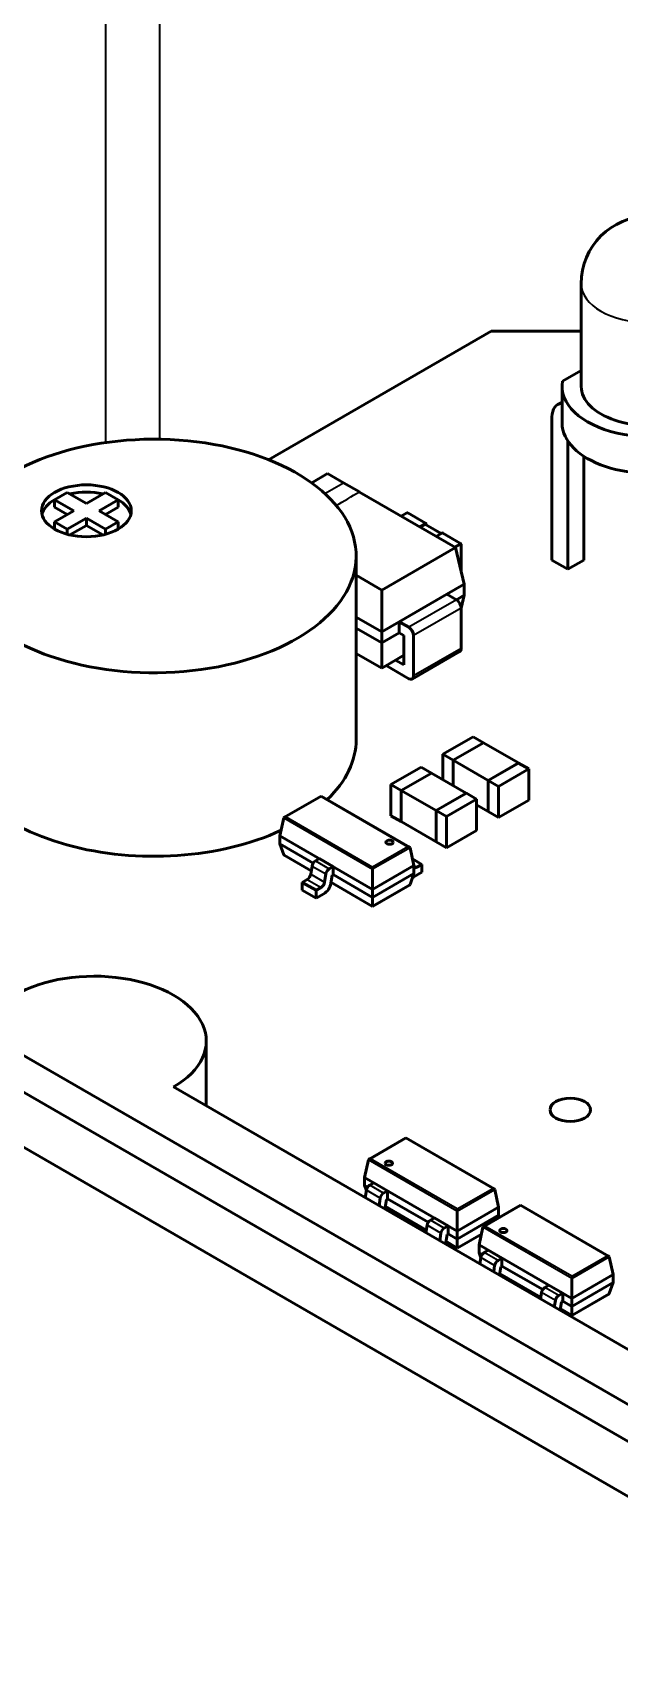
# Model space of a CAD drawing. Header units: millimetres. Extents: x -86 to 841, y -58 to 594.
# Drawn here: x 143.66 to 156.72, y 189 to 225.41 of the extents above; entities that cross this region are included whole.
import ezdxf

# ---------------------------------------------------------------- set-up
doc = ezdxf.new("R2010")
doc.units = ezdxf.units.MM
doc.layers.add('Visible (ISO)', color=7, linetype='Continuous', lineweight=50)
doc.layers.add('Visible Narrow (ISO)', color=7, linetype='Continuous', lineweight=35)

msp = doc.modelspace()

# ---------------------------------------------------------------- linework, layer by layer
at = {"layer": 'Visible (ISO)'}
for p, q in [((155.867, 219.824), (155.867, 217.537)), ((148.908, 215.908), (153.862, 218.768)), ((153.862, 218.768), (155.867, 218.768)), ((155.453, 217.657), (155.867, 217.896)), ((155.442, 217.537), (155.442, 216.721)), ((155.341, 217.134), (155.442, 217.192)), ((155.217, 216.86), (155.217, 213.675)), ((155.571, 213.471), (155.571, 216.321)), ((120.274, 216.04), (192.399, 174.399)), ((155.924, 213.675), (155.924, 215.985)), ((149.869, 215.393), (150.224, 215.598)), ((150.224, 215.598), (150.574, 215.395)), ((192.399, 173.582), (120.274, 215.223)), ((144.429, 215.181), (144.147, 215.017)), ((144.854, 214.936), (144.429, 215.181)), ((145.278, 215.181), (144.854, 214.936)), ((145.561, 215.017), (145.278, 215.181)), ((150.93, 215.193), (150.577, 215.397)), ((150.931, 215.189), (153.068, 213.956)), ((144.147, 215.017), (144.571, 214.772)), ((144.147, 214.854), (144.147, 215.017)), ((144.147, 214.854), (144.429, 214.691)), ((145.137, 214.772), (145.561, 215.017)), ((145.278, 214.691), (145.561, 214.854)), ((145.561, 214.854), (145.561, 215.017)), ((119.213, 214.611), (191.338, 172.97)), ((144.571, 214.772), (144.147, 214.527)), ((144.147, 214.527), (144.429, 214.364)), ((144.147, 214.364), (144.147, 214.527)), ((144.429, 214.364), (144.854, 214.609)), ((144.489, 214.235), (144.854, 214.446)), ((144.854, 214.609), (145.278, 214.364)), ((144.854, 214.446), (144.854, 214.609)), ((144.854, 214.446), (145.219, 214.235)), ((145.561, 214.527), (145.137, 214.772)), ((145.278, 214.364), (145.561, 214.527)), ((145.561, 214.364), (145.561, 214.527)), ((151.862, 214.652), (151.989, 214.725)), ((152.007, 214.725), (152.405, 214.496)), ((152.291, 214.404), (152.396, 214.464)), ((152.405, 214.465), (152.749, 214.266)), ((152.415, 214.46), (152.415, 214.479)), ((144.429, 214.25), (144.429, 214.364)), ((145.278, 214.25), (145.278, 214.364)), ((152.64, 214.203), (152.767, 214.276)), ((152.785, 214.276), (153.183, 214.046)), ((150.858, 213.767), (150.858, 209.685)), ((153.068, 213.956), (151.428, 213.009)), ((153.068, 213.956), (153.265, 213.14)), ((153.192, 213.44), (153.192, 214.03)), ((151.428, 213.009), (150.858, 213.338)), ((155.571, 213.471), (155.217, 213.675)), ((155.924, 213.675), (155.571, 213.471)), ((151.428, 213.009), (151.427, 212.078)), ((153.265, 213.14), (152.876, 212.915)), ((153.265, 213.14), (153.265, 212.895)), ((152.876, 212.915), (151.816, 212.303)), ((152.876, 212.915), (153.089, 212.793)), ((153.089, 212.793), (153.265, 212.895)), ((153.195, 212.603), (153.265, 212.895)), ((153.195, 211.711), (153.195, 212.609)), ((151.427, 212.078), (150.858, 212.407)), ((151.816, 212.303), (151.427, 212.078)), ((151.816, 212.303), (151.816, 212.058)), ((152.028, 212.18), (151.816, 212.303)), ((151.427, 211.833), (150.858, 212.162)), ((151.427, 212.078), (151.427, 211.833)), ((151.427, 211.833), (151.816, 212.058)), ((151.816, 212.058), (151.922, 211.997)), ((151.922, 211.343), (151.922, 211.997)), ((152.134, 211.997), (152.134, 211.099)), ((150.858, 211.6), (151.428, 211.272)), ((151.427, 211.833), (151.428, 211.272)), ((151.922, 211.557), (151.737, 211.45)), ((152.103, 211.03), (153.164, 211.642)), ((151.428, 211.272), (151.737, 211.45)), ((152.028, 211.037), (151.525, 211.328)), ((151.922, 211.343), (151.737, 211.45)), ((152.791, 209.356), (153.462, 209.743)), ((153.462, 209.743), (153.691, 209.611)), ((153.02, 209.223), (152.791, 209.356)), ((152.791, 208.79), (152.791, 209.356)), ((153.691, 209.611), (153.02, 209.223)), ((153.02, 209.223), (153.691, 209.61)), ((153.691, 209.61), (153.691, 209.611)), ((153.691, 209.61), (154.469, 209.162)), ((151.632, 208.684), (152.303, 209.071)), ((152.303, 209.071), (152.532, 208.939)), ((153.798, 208.774), (153.02, 209.223)), ((153.02, 208.657), (153.02, 209.223)), ((153.02, 208.658), (153.02, 209.223)), ((154.469, 209.162), (153.798, 208.774)), ((153.798, 208.774), (154.469, 209.161)), ((154.698, 209.029), (154.027, 208.642)), ((154.469, 209.161), (154.469, 209.162)), ((154.469, 209.161), (154.698, 209.029)), ((154.698, 208.335), (154.698, 209.029)), ((151.861, 208.552), (151.632, 208.684)), ((151.632, 207.99), (151.632, 208.684)), ((152.532, 208.939), (151.861, 208.552)), ((151.862, 208.551), (152.533, 208.939)), ((152.532, 208.938), (152.532, 208.939)), ((152.533, 208.939), (153.31, 208.49)), ((154.027, 208.642), (153.798, 208.774)), ((153.798, 208.08), (153.798, 208.774)), ((153.798, 208.08), (153.798, 208.774)), ((154.027, 207.948), (154.027, 208.642)), ((150.079, 208.427), (149.26, 207.954)), ((150.079, 208.427), (150.079, 208.416)), ((150.079, 208.427), (152.044, 207.293)), ((151.861, 207.858), (151.861, 208.552)), ((152.639, 208.103), (151.862, 208.551)), ((151.862, 207.857), (151.862, 208.551)), ((153.31, 208.49), (152.639, 208.103)), ((152.64, 208.102), (153.311, 208.49)), ((153.54, 208.357), (152.869, 207.97)), ((153.31, 208.489), (153.31, 208.49)), ((153.311, 208.49), (153.54, 208.357)), ((153.54, 207.663), (153.54, 208.357)), ((153.798, 208.08), (153.54, 208.229)), ((154.698, 208.335), (154.027, 207.948)), ((149.16, 207.543), (149.247, 207.939)), ((151.861, 207.858), (151.632, 207.99)), ((152.639, 207.409), (152.639, 208.103)), ((152.869, 207.97), (152.64, 208.102)), ((152.64, 207.408), (152.64, 208.102)), ((152.869, 207.276), (152.869, 207.97)), ((153.798, 208.081), (153.798, 208.08)), ((154.027, 207.948), (153.798, 208.08)), ((149.16, 207.366), (149.16, 207.543)), ((149.16, 207.543), (151.225, 206.351)), ((151.862, 207.858), (151.861, 207.858)), ((152.639, 207.409), (151.862, 207.857)), ((153.54, 207.663), (152.869, 207.276)), ((149.16, 207.366), (149.245, 207.122)), ((149.16, 207.366), (149.902, 206.937)), ((152.144, 206.882), (152.057, 207.277)), ((152.64, 207.409), (152.639, 207.409)), ((152.869, 207.276), (152.64, 207.408)), ((149.257, 207.108), (149.859, 206.761)), ((149.847, 206.687), (149.876, 206.87)), ((150.039, 207.036), (149.951, 206.985)), ((150.039, 207.036), (150.346, 206.858)), ((150.346, 206.858), (150.259, 206.808)), ((150.346, 206.681), (150.346, 206.858)), ((152.144, 206.882), (151.225, 206.351)), ((151.225, 206.846), (151.225, 206.796)), ((151.225, 206.351), (151.225, 206.797)), ((152.112, 207.027), (152.319, 206.907)), ((152.144, 206.704), (152.144, 206.882)), ((152.319, 206.907), (152.208, 206.843)), ((152.319, 206.73), (152.319, 206.907)), ((149.771, 206.571), (149.66, 206.507)), ((149.66, 206.507), (149.968, 206.33)), ((149.66, 206.33), (149.66, 206.507)), ((150.155, 206.509), (150.183, 206.693)), ((150.293, 206.483), (150.322, 206.666)), ((150.297, 206.508), (151.225, 205.972)), ((150.346, 206.681), (150.322, 206.666)), ((150.346, 206.681), (151.225, 206.173)), ((152.144, 206.704), (151.225, 206.173)), ((152.047, 206.447), (151.225, 205.972)), ((152.144, 206.704), (152.06, 206.46)), ((152.319, 206.73), (152.145, 206.629)), ((149.66, 206.33), (149.968, 206.152)), ((150.079, 206.394), (149.968, 206.33)), ((149.968, 206.152), (149.968, 206.33)), ((150.142, 206.253), (149.968, 206.152)), ((151.225, 206.173), (151.225, 206.351)), ((151.225, 206.173), (151.225, 205.978)), ((151.225, 205.972), (151.225, 205.978)), ((147.523, 202.976), (147.523, 201.533)), ((168.004, 189.708), (146.791, 201.955)), ((151.146, 200.353), (151.965, 200.826)), ((151.965, 200.826), (151.965, 200.815)), ((153.93, 199.691), (151.965, 200.826)), ((151.046, 199.942), (151.132, 200.337)), ((153.11, 198.75), (151.046, 199.942)), ((151.046, 199.764), (151.046, 199.942)), ((151.113, 199.726), (151.046, 199.764)), ((151.046, 199.764), (151.085, 199.652)), ((151.06, 199.491), (151.086, 199.659)), ((151.161, 199.774), (151.249, 199.824)), ((151.557, 199.647), (151.249, 199.824)), ((151.469, 199.596), (151.557, 199.647)), ((151.557, 199.469), (151.557, 199.647)), ((154.03, 199.28), (153.943, 199.676)), ((151.367, 199.313), (151.393, 199.481)), ((151.503, 199.272), (151.532, 199.455)), ((152.419, 198.77), (151.507, 199.296)), ((151.532, 199.455), (151.557, 199.469)), ((152.463, 198.946), (151.557, 199.469)), ((153.11, 198.75), (154.03, 199.28)), ((153.11, 199.245), (153.11, 199.195)), ((153.11, 198.75), (153.11, 199.195)), ((153.693, 198.854), (154.513, 199.327)), ((154.03, 199.103), (154.03, 199.28)), ((154.513, 199.327), (154.513, 199.316)), ((156.477, 198.193), (154.513, 199.327)), ((152.41, 198.711), (152.436, 198.879)), ((152.512, 198.994), (152.599, 199.045)), ((152.907, 198.867), (152.599, 199.045)), ((152.819, 198.816), (152.907, 198.867)), ((152.907, 198.69), (152.907, 198.867)), ((153.11, 198.572), (154.03, 199.103)), ((153.593, 198.443), (153.68, 198.839)), ((154.03, 199.103), (154.006, 199.035)), ((152.718, 198.533), (152.744, 198.701)), ((152.854, 198.492), (152.883, 198.675)), ((153.11, 198.371), (152.858, 198.517)), ((152.883, 198.675), (152.907, 198.69)), ((153.11, 198.572), (152.907, 198.69)), ((153.11, 198.572), (153.11, 198.75)), ((153.11, 198.371), (153.645, 198.68)), ((153.11, 198.572), (153.11, 198.377)), ((155.658, 197.251), (153.593, 198.443)), ((153.593, 198.266), (153.593, 198.443)), ((153.11, 198.371), (153.11, 198.377)), ((153.66, 198.227), (153.593, 198.266)), ((153.593, 198.266), (153.632, 198.153)), ((153.611, 198.018), (153.633, 198.16)), ((153.709, 198.275), (153.797, 198.326)), ((154.104, 198.148), (153.797, 198.326)), ((154.016, 198.098), (154.104, 198.148)), ((154.104, 197.971), (154.104, 198.148)), ((156.577, 197.782), (156.49, 198.177)), ((153.919, 197.84), (153.941, 197.982)), ((154.051, 197.773), (154.08, 197.956)), ((154.967, 197.271), (154.055, 197.798)), ((154.08, 197.956), (154.104, 197.971)), ((155.011, 197.447), (154.104, 197.971)), ((155.658, 197.251), (156.577, 197.782)), ((155.658, 197.746), (155.658, 197.697)), ((155.658, 197.251), (155.658, 197.697)), ((156.577, 197.604), (156.577, 197.782)), ((154.962, 197.238), (154.984, 197.38)), ((155.059, 197.495), (155.147, 197.546)), ((155.455, 197.368), (155.147, 197.546)), ((155.367, 197.318), (155.455, 197.368)), ((155.455, 197.191), (155.455, 197.368)), ((155.658, 197.073), (156.577, 197.604)), ((155.658, 196.872), (156.48, 197.347)), ((156.577, 197.604), (156.493, 197.36)), ((155.269, 197.06), (155.292, 197.203)), ((155.402, 196.993), (155.43, 197.177)), ((155.658, 196.872), (155.405, 197.018)), ((155.43, 197.177), (155.455, 197.191)), ((155.658, 197.073), (155.455, 197.191)), ((155.658, 197.073), (155.658, 197.251)), ((155.658, 197.073), (155.658, 196.878)), ((155.658, 196.872), (155.658, 196.878))]:
    msp.add_line(p, q, dxfattribs=at)
for centre, radius, start, end in [((157.367, 219.824), 1.5, 0, 180), ((151.998, 214.709), 0.0187, 60, 120), ((152.396, 214.479), 0.0187, 360, 60), ((152.776, 214.26), 0.0187, 60, 120), ((153.174, 214.03), 0.0187, 360, 60)]:
    msp.add_arc(centre, radius, start, end, dxfattribs=at)
for centre, major_axis, start_param, end_param in [((157.367, 217.537), (-1.925, 0), 6.175162, 10.102153), ((157.367, 217.537), (-1.5, 0), 0, 3.141593), ((155.641, 216.615), (-0.3, 0.52), 5.987759, 7.068583), ((157.367, 216.721), (-1.925, 0), 0, 3.141593), ((146.358, 213.767), (4.5, 0), 3.57948, 9.05473), ((144.854, 214.609), (-1, 0), 4.338508, 5.08627), ((144.854, 214.609), (-1, 0), 5.497787, 6.141288), ((144.854, 214.609), (1, 0), 0.141897, 0.785398), ((152.396, 214.479), (-0.0132, -0.0229), 1.273545, 1.570796), ((153.089, 212.67), (0.075, -0.13), 0.785398, 2.356194), ((152.028, 212.058), (0.075, -0.13), 0.785398, 2.356194), ((153.089, 211.772), (0.075, -0.13), 0, 0.785398), ((152.028, 211.16), (0.075, -0.13), 5.497787, 7.068583), ((146.358, 209.685), (-4.5, 0), 0, 2.250454), ((146.358, 209.685), (4.5, 0), 5.742689, 6.283185), ((149.293, 207.935), (-0.046, 0), 4.712389, 6.157082), ((151.603, 207.31), (-0.0813, 0), 4.450941, 4.973837), ((152.012, 207.274), (0.046, 0), 0.126103, 1.570796), ((149.29, 207.127), (-0.046, 0), 0.197523, 0.785398), ((149.951, 206.896), (0.0544, 0.0942), 0.785398, 2.160532), ((150.259, 206.719), (0.0544, 0.0942), 0.785398, 2.160532), ((152.208, 206.932), (-0.0544, -0.0942), 6.086642, 7.068583), ((149.771, 206.66), (0.0544, 0.0942), 3.926991, 5.302125), ((150.079, 206.483), (0.0544, 0.0942), 3.926991, 5.302125), ((150.142, 206.43), (0.109, 0.188), 3.926991, 5.302125), ((152.015, 206.465), (0.046, 0), 5.497787, 6.085663), ((152.145, 206.807), (-0.109, -0.188), 0.577215, 0.785398), ((145.023, 202.976), (2.5, 0), 5.497787, 8.63938), ((151.178, 200.334), (-0.046, 0), 4.712389, 6.157082), ((151.587, 200.17), (-0.0813, 0), 4.450941, 4.973837), ((151.161, 199.685), (0.0544, 0.0942), 0.785398, 2.160532), ((151.469, 199.507), (0.0544, 0.0942), 0.785398, 2.160532), ((153.897, 199.673), (0.046, 0), 0.126104, 1.570796), ((151.352, 199.219), (0.109, 0.188), 5.133686, 5.302125), ((152.512, 198.905), (0.0544, 0.0942), 0.785398, 2.160532), ((152.819, 198.728), (0.0544, 0.0942), 0.785398, 2.160532), ((153.726, 198.835), (-0.046, 0), 4.712389, 6.157082), ((152.703, 198.439), (0.109, 0.188), 5.133686, 5.302125), ((154.134, 198.671), (-0.0813, 0), 4.450941, 4.973837), ((153.709, 198.186), (0.0544, 0.0942), 0.785398, 2.160532), ((154.016, 198.009), (0.0544, 0.0942), 0.785398, 2.160532), ((156.445, 198.174), (0.046, 0), 0.126104, 1.570796), ((153.9, 197.72), (0.109, 0.188), 5.258735, 5.302125), ((155.059, 197.407), (0.0544, 0.0942), 0.785398, 2.160532), ((155.367, 197.229), (0.0544, 0.0942), 0.785398, 2.160532), ((156.448, 197.366), (0.046, 0), 5.497787, 6.085663), ((155.251, 196.941), (0.109, 0.188), 5.258735, 5.302125)]:
    msp.add_ellipse(centre, major_axis=major_axis, ratio=0.57735, start_param=start_param, end_param=end_param, dxfattribs=at)
for centre, major_axis in [((144.854, 214.772), (-1, 0)), ((151.603, 207.4), (0.0812, 0)), ((155.624, 201.447), (-0.45, 0)), ((151.587, 200.26), (-0.0812, 0)), ((154.134, 198.762), (-0.0812, 0))]:
    msp.add_ellipse(centre, major_axis=major_axis, ratio=0.57735, dxfattribs=at)
msp.add_open_spline([(152.396, 214.464), (152.399, 214.466), (152.403, 214.466), (152.405, 214.465)], degree=3, dxfattribs=at)
at = {"layer": 'Visible Narrow (ISO)'}
for p, q in [((146.488, 216.364), (146.488, 232.669)), ((145.286, 216.29), (145.286, 232.113)), ((151.998, 214.724), (151.867, 214.649)), ((152.396, 214.495), (151.998, 214.724)), ((152.265, 214.419), (152.396, 214.495)), ((152.744, 214.263), (152.396, 214.464)), ((152.776, 214.275), (152.645, 214.2)), ((153.174, 214.046), (152.776, 214.275)), ((153.043, 213.97), (153.174, 214.046)), ((153.187, 214.023), (153.068, 213.954)), ((153.187, 213.463), (153.187, 214.023)), ((153.089, 212.793), (152.028, 212.18)), ((153.195, 212.609), (152.134, 211.997)), ((153.195, 211.711), (152.134, 211.099)), ((150.079, 208.416), (149.293, 207.962)), ((150.079, 208.416), (152.012, 207.3)), ((149.247, 207.939), (151.225, 206.797)), ((149.293, 207.962), (151.225, 206.846)), ((152.012, 207.3), (151.225, 206.846)), ((152.057, 207.277), (151.225, 206.797)), ((149.245, 207.122), (149.859, 206.767)), ((149.876, 206.87), (150.183, 206.693)), ((149.951, 206.985), (150.259, 206.808)), ((152.144, 206.88), (152.208, 206.843)), ((149.771, 206.571), (150.079, 206.394)), ((149.847, 206.687), (150.155, 206.509)), ((150.298, 206.514), (151.225, 205.978)), ((152.06, 206.46), (151.225, 205.978)), ((151.178, 200.36), (151.965, 200.815)), ((153.897, 199.699), (151.965, 200.815)), ((153.11, 199.195), (151.132, 200.337)), ((153.11, 199.245), (151.178, 200.36)), ((151.393, 199.481), (151.086, 199.659)), ((151.469, 199.596), (151.161, 199.774)), ((153.11, 199.245), (153.897, 199.699)), ((153.11, 199.195), (153.943, 199.676)), ((152.42, 198.776), (151.508, 199.302)), ((153.726, 198.862), (154.513, 199.316)), ((156.445, 198.2), (154.513, 199.316)), ((152.744, 198.701), (152.436, 198.879)), ((152.819, 198.816), (152.512, 198.994)), ((155.658, 197.697), (153.68, 198.839)), ((155.658, 197.746), (153.726, 198.862)), ((153.11, 198.377), (152.859, 198.522)), ((153.11, 198.377), (153.647, 198.687)), ((153.941, 197.982), (153.633, 198.16)), ((154.016, 198.098), (153.709, 198.275)), ((155.658, 197.746), (156.445, 198.2)), ((155.658, 197.697), (156.49, 198.177)), ((154.968, 197.277), (154.056, 197.804)), ((155.292, 197.203), (154.984, 197.38)), ((155.367, 197.318), (155.059, 197.495)), ((155.658, 196.878), (156.493, 197.36)), ((155.658, 196.878), (155.406, 197.024))]:
    msp.add_line(p, q, dxfattribs=at)
for centre, major_axis, start_param, end_param in [((157.367, 219.824), (1.5, 0), 3.141593, 6.283185), ((149.757, 507.629), (179.247, 310.464), 3.928588, 3.930224), ((150.111, 507.425), (-179.247, -310.464), 0.786596, 0.788631), ((151.998, 214.709), (-0.0094, 0.0162), 5.497787, 6.283185), ((151.998, 214.709), (0.0094, 0.0162), 0, 0.785398), ((152.396, 214.479), (0.0094, 0.0162), 0, 0.785398), ((152.396, 214.479), (0.0094, -0.0162), 0.785398, 2.356194), ((152.396, 214.479), (0.0187, 0), 5.497787, 6.283185), ((152.776, 214.26), (-0.0094, 0.0162), 5.497787, 6.283185), ((152.776, 214.26), (0.0094, 0.0162), 0, 0.785398), ((153.174, 214.03), (0.0094, 0.0162), 0, 0.785398), ((153.174, 214.03), (0.0094, -0.0162), 0.785398, 2.356194), ((153.174, 214.03), (0.0187, 0), 5.497787, 6.283185)]:
    msp.add_ellipse(centre, major_axis=major_axis, ratio=0.57735, start_param=start_param, end_param=end_param, dxfattribs=at)

doc.saveas('drawing.dxf')
